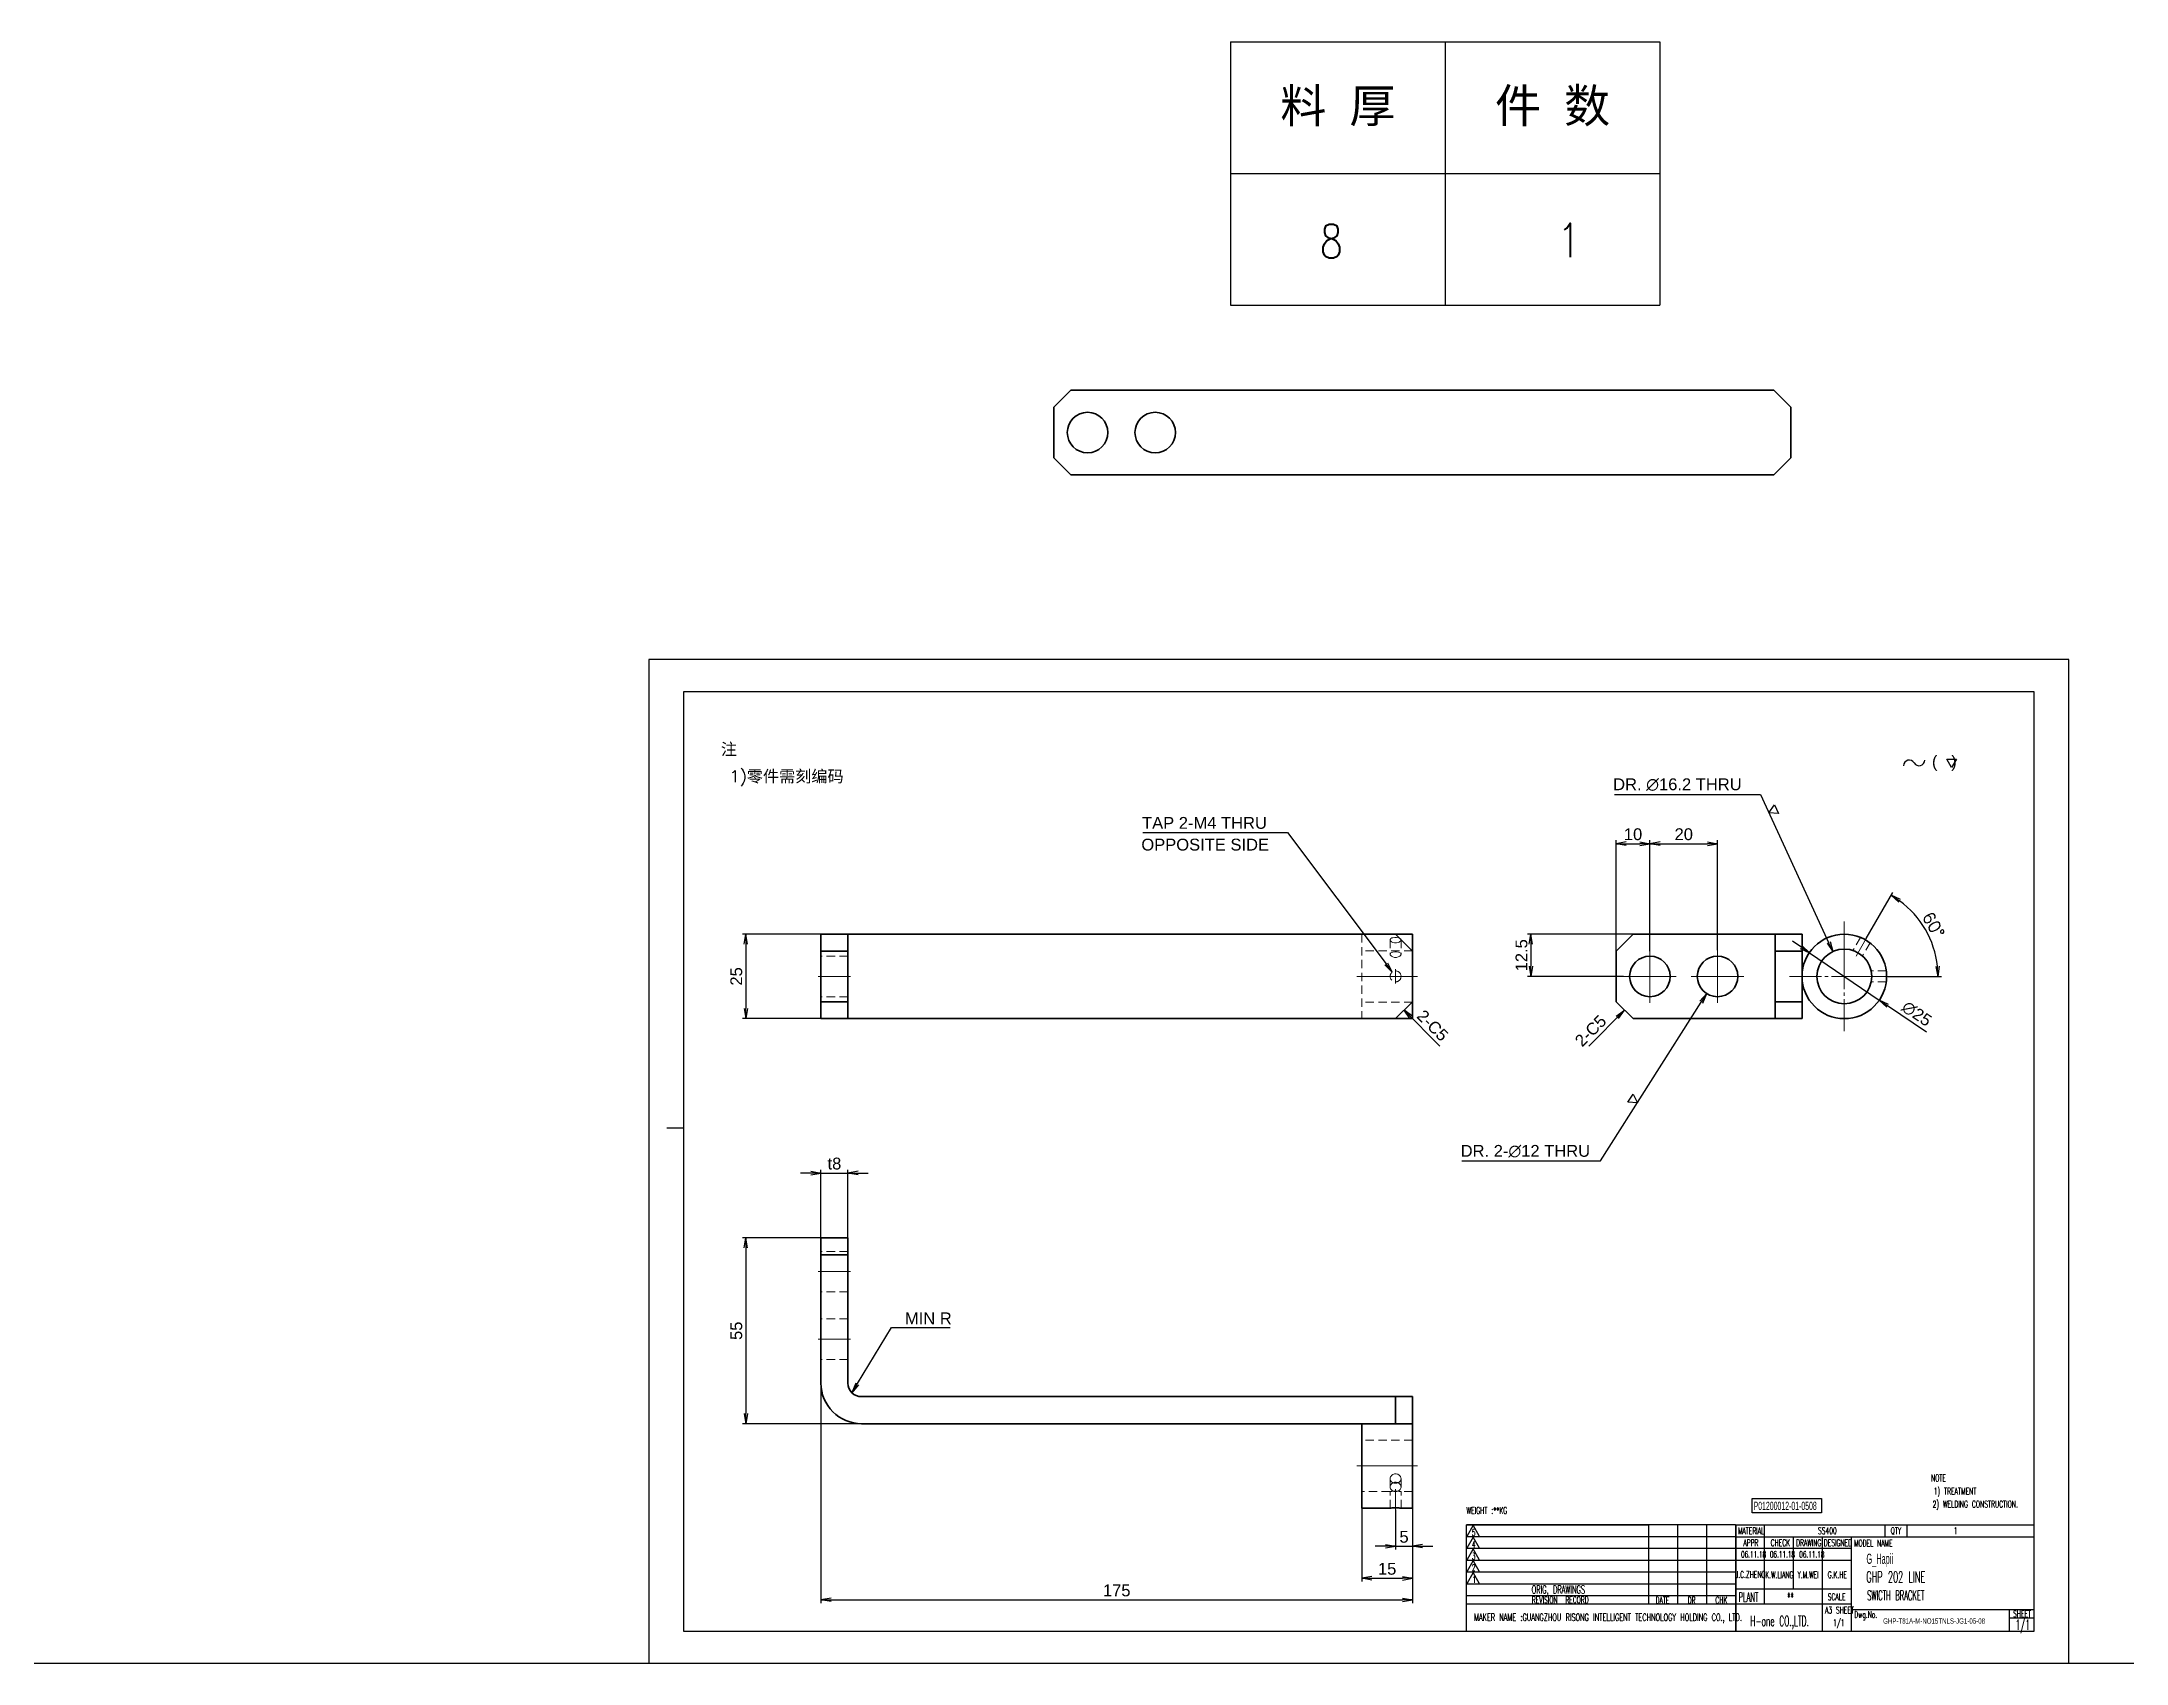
# Model space of a CAD drawing. Header units: millimetres. Extents: x 1842 to 16330, y -758 to 3963.
# Drawn here: x 2610 to 3227, y -758 to -278 of the extents above; entities that cross this region are included whole.
import ezdxf
from ezdxf.enums import TextEntityAlignment as Align

# ---------------------------------------------------------------- set-up
doc = ezdxf.new("R2010")
doc.units = ezdxf.units.MM
doc.linetypes.add('CENTER-HOKUTO', pattern=[23, 20, -1, 1, -1])
doc.linetypes.add('HIDDEN-HOKUTO', pattern=[3.8, 2.5, -1.3])
doc.layers.add('AM_7', color=2, linetype='CENTER-HOKUTO', lineweight=30)
doc.layers.add('AM_HID', color=1, linetype='HIDDEN-HOKUTO', lineweight=25)
doc.layers.add('title_frame', color=7, linetype='Continuous')
doc.layers.add('word_dim', color=253, linetype='Continuous')
doc.styles.add('DIM', font='romans.shx', dxfattribs={"width": 0.8, "bigfont": 'bigfont.shx'})
doc.styles.add('MX_NOTE_STANDARD', font='txt.shx', dxfattribs={"bigfont": 'bigfont.shx'})
doc.styles.get("Standard").update_dxf_attribs({"font": 'arial.ttf'})
doc.dimstyles.new('RS1-1', dxfattribs={"dimtxt": 3.5, "dimasz": 3, "dimexe": 1, "dimexo": 0, "dimgap": 1, "dimtad": 3, "dimdsep": 46, "dimtxsty": 'Standard', "dimblk1": 'OPEN', "dimblk2": 'OPEN', "dimsah": 1, "dimcen": 0, "dimclrd": 256, "dimclre": 256, "dimclrt": 3, "dimazin": 2, "dimtfac": 1, "dimtmove": 0, "dimatfit": 3, "dimldrblk": 'OPEN', "dimfxl": 0, "dimtolj": 1, "dimtzin": 0, "dimarcsym": 0})

# ---------------------------------------------------------------- blocks, each defined once
blk = doc.blocks.new('A$C404331B6')
at = {"layer": 'title_frame'}
for p, q in [((0, -31.5), (0, 0)), ((0, 0), (53.9, 0)), ((79.62, 0), (0, 0)), ((53.9, -23.5), (53.9, 0)), ((62.48, -23.5), (62.48, 0)), ((62.48, -23.5), (62.48, 0)), ((71.05, -23.5), (71.05, 0)), ((71.05, -23.5), (71.05, 0)), ((79.62, 0), (79.62, -31.5)), ((79.62, 0), (167.83, 0)), ((88.2, -23.5), (88.2, 0)), ((123.73, 0), (123.73, -3.5)), ((130.3, 0), (130.3, -3.5)), ((53.9, -3.5), (0, -3.5)), ((79.62, -3.5), (0, -3.5)), ((1.98, -0.12), (0.1, -3.45)), ((0.1, -3.45), (3.86, -3.45)), ((1.98, -3.6), (0.1, -6.92)), ((3.86, -3.45), (1.98, -0.12)), ((3.86, -6.92), (1.98, -3.6)), ((79.62, -3.5), (167.83, -3.5)), ((96.78, -18.9), (96.78, -3.5)), ((105.35, -31.5), (105.35, -3.5)), ((113.92, -31.5), (113.92, -3.5)), ((53.9, -7), (0, -7)), ((79.62, -7), (0, -7)), ((53.9, -10.5), (0, -10.5)), ((79.62, -10.5), (0, -10.5)), ((0.1, -6.92), (3.86, -6.92)), ((1.98, -7.13), (0.1, -10.45)), ((0.1, -10.45), (3.86, -10.45)), ((1.98, -10.54), (0.1, -13.87)), ((3.86, -10.45), (1.98, -7.13)), ((3.86, -13.87), (1.98, -10.54)), ((113.92, -7), (79.62, -7)), ((113.92, -10.5), (79.62, -10.5)), ((53.9, -14), (0, -14)), ((79.62, -14), (0, -14)), ((53.9, -17.5), (0, -17.5)), ((79.62, -17.5), (0, -17.5)), ((0.1, -13.87), (3.86, -13.87)), ((1.98, -14.07), (0.1, -17.4)), ((0.1, -17.4), (3.86, -17.4)), ((3.86, -17.4), (1.98, -14.07)), ((53.9, -21), (0, -21)), ((79.62, -21), (0, -21)), ((79.62, -23.5), (0, -23.5)), ((79.62, -18.9), (113.92, -18.9)), ((113.92, -23.5), (79.62, -23.5)), ((113.92, -25), (167.83, -25)), ((160.48, -25), (160.48, -31.5)), ((160.48, -27.5), (167.83, -27.5)), ((167.83, -31.5), (0, -31.5))]:
    blk.add_line(p, q, dxfattribs=at)
at = {"layer": 'title_frame', "color": 3, "style": 'MX_NOTE_STANDARD', "width": 0.5341}
for s, height, p in [('5', 1.92, (1.59, -3.22)), ('4', 1.92, (1.59, -6.7)), ('MATERIAL', 1.973, (80.3, -2.79)), ('APPR', 1.973, (81.89, -6.26)), ('CHECK', 1.973, (89.99, -6.26)), ('DRAWING', 1.973, (97.51, -6.26)), ('DESIGNED', 1.973, (105.7, -6.26)), ('MODEL NAME', 1.973, (114.63, -6.41)), ('QTY', 1.973, (125.5, -2.7)), ('3', 1.92, (1.59, -10.23)), ('2', 1.92, (1.59, -13.64)), ('1', 1.92, (1.78, -17.17)), ('ORIG, DRAWINGS', 2.4112, (19.27, -20.34)), ('REVISION  RECORD', 1.9728, (19.32, -23.18)), ('DATE', 1.973, (55.94, -23.26)), ('DR', 1.973, (65.43, -23.27)), ('CHK', 1.973, (73.61, -23.23)), ('PLANT', 2.74, (80.46, -22.73)), ('SCALE', 1.973, (106.88, -22.28)), ('MAKER NAME :GUANGZHOU RISONG INTELLIGENT TECHNOLOGY HOLDING CO., LTD.', 2.16, (2.22, -28.43)), ('Dwg.No.', 1.973, (114.71, -27.52)), ('SHEET', 1.973, (161.71, -27.29))]:
    blk.add_text(s, height=height, dxfattribs=at).set_placement(p)
blk = doc.blocks.new('shiage0')
at = {"layer": 'word_dim', "color": 3, "linetype": 'Continuous'}
for centre, start, end in [((1.69, 0), 30, 180), ((4.61, 1.69), 210, 0)]:
    blk.add_arc(centre, 1.69, start, end, dxfattribs=at)
blk = doc.blocks.new('12')
at = {"layer": 'title_frame', "color": 3, "linetype": 'Continuous'}
blk.add_lwpolyline([(20.46, 3.03), (19.01, 5.53), (21.9, 5.53)], close=True, dxfattribs=at)
blk.add_blockref('shiage0', (6.23, 3.56), dxfattribs=at)
blk.add_text('(   )', height=3.5, dxfattribs=at).set_placement((14.64, 3.08))
blk = doc.blocks.new('_Open')
at = {"color": 0, "lineweight": -2}
for p, q in [((-1, 0.17), (0, 0)), ((-1, -0.17), (0, 0)), ((0, 0), (-1, 0))]:
    blk.add_line(p, q, dxfattribs=at)
blk = doc.blocks.new('*D949')
at = {"layer": 'DEFPOINTS', "color": 0, "linetype": 'Continuous', "ltscale": 2, "transparency": 16777216}
for p in [(2844.61, -632.35), (2818.37, -687.35), (2859.77, -687.35)]:
    blk.add_point(p, dxfattribs=at)
at = {"layer": 'word_dim', "linetype": 'Continuous', "lineweight": -2, "ltscale": 2, "transparency": 16777216}
for p, q in [((2844.61, -632.35), (2817.37, -632.35)), ((2818.37, -635.35), (2818.37, -684.35)), ((2859.77, -687.35), (2817.37, -687.35))]:
    blk.add_line(p, q, dxfattribs=at)
at = {"layer": 'word_dim', "linetype": 'Continuous', "lineweight": -2, "ltscale": 2, "transparency": 16777216, "xscale": 3, "yscale": 3, "zscale": 3}
for p, rotation in [((2818.37, -632.35), 90), ((2818.37, -687.35), 270)]:
    blk.add_blockref('_Open', p, dxfattribs=dict(at, rotation=rotation))
at = {"layer": 'word_dim', "color": 3, "linetype": 'Continuous', "ltscale": 2, "transparency": 16777216, "insert": (2815.59, -659.85), "char_height": 3.5, "attachment_point": 5, "rotation": 90}
blk.add_mtext('\\A1;55', dxfattribs=at)
blk = doc.blocks.new('*D950')
at = {"layer": 'DEFPOINTS', "color": 0, "linetype": 'Continuous', "ltscale": 2, "transparency": 16777216}
for p in [(2848.61, -613.18), (2840.61, -634.85), (2848.61, -634.85)]:
    blk.add_point(p, dxfattribs=at)
at = {"layer": 'word_dim', "linetype": 'Continuous', "lineweight": -2, "ltscale": 2, "transparency": 16777216}
for p, q in [((2837.61, -613.18), (2834.61, -613.18)), ((2840.61, -634.85), (2840.61, -612.18)), ((2840.61, -613.18), (2848.61, -613.18)), ((2848.61, -634.85), (2848.61, -612.18)), ((2851.61, -613.18), (2854.61, -613.18))]:
    blk.add_line(p, q, dxfattribs=at)
at = {"layer": 'word_dim', "linetype": 'Continuous', "lineweight": -2, "ltscale": 2, "transparency": 16777216, "xscale": 3, "yscale": 3, "zscale": 3}
blk.add_blockref('_Open', (2840.61, -613.18), dxfattribs=at)
at = {"layer": 'word_dim', "linetype": 'Continuous', "lineweight": -2, "ltscale": 2, "transparency": 16777216, "xscale": 3, "yscale": 3, "zscale": 3, "rotation": 180}
blk.add_blockref('_Open', (2848.61, -613.18), dxfattribs=at)
at = {"layer": 'word_dim', "color": 3, "linetype": 'Continuous', "ltscale": 2, "transparency": 16777216, "insert": (2844.61, -610.39), "char_height": 3.5, "attachment_point": 5}
blk.add_mtext('\\A1;t8', dxfattribs=at)
blk = doc.blocks.new('*D951')
at = {"layer": 'DEFPOINTS', "color": 0, "linetype": 'Continuous', "ltscale": 2, "transparency": 16777216}
for p in [(2840.61, -672.02), (3015.61, -712.35), (3015.61, -739.49)]:
    blk.add_point(p, dxfattribs=at)
at = {"layer": 'word_dim', "linetype": 'Continuous', "lineweight": -2, "ltscale": 2, "transparency": 16777216}
for p, q in [((2840.61, -672.02), (2840.61, -740.49)), ((3015.61, -712.35), (3015.61, -740.49)), ((2843.61, -739.49), (3012.61, -739.49))]:
    blk.add_line(p, q, dxfattribs=at)
at = {"layer": 'word_dim', "linetype": 'Continuous', "lineweight": -2, "ltscale": 2, "transparency": 16777216, "xscale": 3, "yscale": 3, "zscale": 3, "rotation": 180}
blk.add_blockref('_Open', (2840.61, -739.49), dxfattribs=at)
at = {"layer": 'word_dim', "linetype": 'Continuous', "lineweight": -2, "ltscale": 2, "transparency": 16777216, "xscale": 3, "yscale": 3, "zscale": 3}
blk.add_blockref('_Open', (3015.61, -739.49), dxfattribs=at)
at = {"layer": 'word_dim', "color": 3, "linetype": 'Continuous', "ltscale": 2, "transparency": 16777216, "insert": (2928.11, -736.7), "char_height": 3.5, "attachment_point": 5}
blk.add_mtext('\\A1;175', dxfattribs=at)
blk = doc.blocks.new('*D952')
at = {"layer": 'DEFPOINTS', "color": 0, "linetype": 'Continuous', "ltscale": 2, "transparency": 16777216}
for p in [(3000.61, -712.35), (3015.61, -712.35), (3015.61, -733.09)]:
    blk.add_point(p, dxfattribs=at)
at = {"layer": 'word_dim', "linetype": 'Continuous', "lineweight": -2, "ltscale": 2, "transparency": 16777216}
for p, q in [((3000.61, -712.35), (3000.61, -734.09)), ((3015.61, -712.35), (3015.61, -734.09)), ((3003.61, -733.09), (3012.61, -733.09))]:
    blk.add_line(p, q, dxfattribs=at)
at = {"layer": 'word_dim', "linetype": 'Continuous', "lineweight": -2, "ltscale": 2, "transparency": 16777216, "xscale": 3, "yscale": 3, "zscale": 3, "rotation": 180}
blk.add_blockref('_Open', (3000.61, -733.09), dxfattribs=at)
at = {"layer": 'word_dim', "linetype": 'Continuous', "lineweight": -2, "ltscale": 2, "transparency": 16777216, "xscale": 3, "yscale": 3, "zscale": 3}
blk.add_blockref('_Open', (3015.61, -733.09), dxfattribs=at)
at = {"layer": 'word_dim', "color": 3, "linetype": 'Continuous', "ltscale": 2, "transparency": 16777216, "insert": (3008.11, -730.3), "char_height": 3.5, "attachment_point": 5}
blk.add_mtext('\\A1;15', dxfattribs=at)
blk = doc.blocks.new('*D953')
at = {"layer": 'DEFPOINTS', "color": 0, "linetype": 'Continuous', "ltscale": 2, "transparency": 16777216}
for p in [(3010.61, -712.85), (3015.61, -712.85), (3015.61, -723.61)]:
    blk.add_point(p, dxfattribs=at)
at = {"layer": 'word_dim', "linetype": 'Continuous', "lineweight": -2, "ltscale": 2, "transparency": 16777216}
for p, q in [((3010.61, -712.85), (3010.61, -724.61)), ((3015.61, -712.85), (3015.61, -724.61)), ((3007.61, -723.61), (3004.61, -723.61)), ((3010.61, -723.61), (3015.61, -723.61)), ((3018.61, -723.61), (3021.61, -723.61))]:
    blk.add_line(p, q, dxfattribs=at)
at = {"layer": 'word_dim', "linetype": 'Continuous', "lineweight": -2, "ltscale": 2, "transparency": 16777216, "xscale": 3, "yscale": 3, "zscale": 3}
blk.add_blockref('_Open', (3010.61, -723.61), dxfattribs=at)
at = {"layer": 'word_dim', "linetype": 'Continuous', "lineweight": -2, "ltscale": 2, "transparency": 16777216, "xscale": 3, "yscale": 3, "zscale": 3, "rotation": 180}
blk.add_blockref('_Open', (3015.61, -723.61), dxfattribs=at)
at = {"layer": 'word_dim', "color": 3, "linetype": 'Continuous', "ltscale": 2, "transparency": 16777216, "insert": (3013.11, -720.83), "char_height": 3.5, "attachment_point": 5}
blk.add_mtext('\\A1;5', dxfattribs=at)
blk = doc.blocks.new('*D954')
at = {"layer": 'DEFPOINTS', "color": 0, "linetype": 'Continuous', "ltscale": 2, "transparency": 16777216}
for p in [(3133.01, -547.97), (3153.69, -562.02)]:
    blk.add_point(p, dxfattribs=at)
at = {"layer": 'word_dim', "linetype": 'Continuous', "lineweight": -2, "ltscale": 2, "transparency": 16777216}
for p, q in [((3130.53, -546.28), (3128.04, -544.6)), ((3133.01, -547.97), (3153.69, -562.02)), ((3167.62, -571.49), (3156.17, -563.71))]:
    blk.add_line(p, q, dxfattribs=at)
at = {"layer": 'word_dim', "linetype": 'Continuous', "lineweight": -2, "ltscale": 2, "transparency": 16777216, "xscale": 3, "yscale": 3, "zscale": 3}
for p, rotation in [((3133.01, -547.97), 325.8030478182024), ((3153.69, -562.02), 145.8030478182024)]:
    blk.add_blockref('_Open', p, dxfattribs=dict(at, rotation=rotation))
at = {"layer": 'word_dim', "color": 3, "linetype": 'Continuous', "ltscale": 2, "transparency": 16777216, "insert": (3164.76, -566.05), "char_height": 3.5, "attachment_point": 5, "rotation": 325.80305}
blk.add_mtext('\\A1;∅25', dxfattribs=at)
blk = doc.blocks.new('*D955')
at = {"layer": 'DEFPOINTS', "color": 0, "linetype": 'Continuous', "ltscale": 2, "transparency": 16777216}
for p in [(3149.81, -543.81), (3169.38, -545.52), (3146.81, -549), (3150.27, -554.99), (3156.26, -554.99)]:
    blk.add_point(p, dxfattribs=at)
at = {"layer": 'word_dim', "linetype": 'Continuous', "lineweight": -2, "ltscale": 2, "transparency": 16777216}
for p, q in [((3149.81, -543.81), (3157.7, -530.13)), ((3156.26, -554.99), (3172.05, -554.99))]:
    blk.add_line(p, q, dxfattribs=at)
blk.add_arc((3143.35, -554.99), 27.71, 6.20693, 53.79341, dxfattribs=at)
at = {"layer": 'word_dim', "linetype": 'Continuous', "lineweight": -2, "ltscale": 2, "transparency": 16777216, "xscale": 3, "yscale": 3, "zscale": 3}
for p, rotation in [((3157.2, -531), 146.896875434175), ((3171.05, -554.99), 273.1034635363559)]:
    blk.add_blockref('_Open', p, dxfattribs=dict(at, rotation=rotation))
at = {"layer": 'word_dim', "color": 3, "linetype": 'Continuous', "ltscale": 2, "transparency": 16777216, "insert": (3169.72, -539.77), "char_height": 3.5, "attachment_point": 5, "rotation": 300.00017}
blk.add_mtext('\\A1;{\\Fsimplex|c0;60°}', dxfattribs=at)
blk = doc.blocks.new('*D956')
at = {"layer": 'DEFPOINTS', "color": 0, "linetype": 'Continuous', "ltscale": 2, "transparency": 16777216}
for p in [(2844.61, -542.49), (2818.37, -567.49), (2844.61, -567.49)]:
    blk.add_point(p, dxfattribs=at)
at = {"layer": 'word_dim', "linetype": 'Continuous', "lineweight": -2, "ltscale": 2, "transparency": 16777216}
for p, q in [((2844.61, -542.49), (2817.37, -542.49)), ((2818.37, -545.49), (2818.37, -564.49)), ((2844.61, -567.49), (2817.37, -567.49))]:
    blk.add_line(p, q, dxfattribs=at)
at = {"layer": 'word_dim', "linetype": 'Continuous', "lineweight": -2, "ltscale": 2, "transparency": 16777216, "xscale": 3, "yscale": 3, "zscale": 3}
for p, rotation in [((2818.37, -542.49), 90), ((2818.37, -567.49), 270)]:
    blk.add_blockref('_Open', p, dxfattribs=dict(at, rotation=rotation))
at = {"layer": 'word_dim', "color": 3, "linetype": 'Continuous', "ltscale": 2, "transparency": 16777216, "insert": (2815.59, -554.99), "char_height": 3.5, "attachment_point": 5, "rotation": 90}
blk.add_mtext('\\A1;25', dxfattribs=at)
blk = doc.blocks.new('*D957')
at = {"layer": 'DEFPOINTS', "color": 0, "linetype": 'Continuous', "ltscale": 2, "transparency": 16777216}
for p in [(3085.85, -515.72), (3075.85, -547.49), (3085.85, -547.49)]:
    blk.add_point(p, dxfattribs=at)
at = {"layer": 'word_dim', "linetype": 'Continuous', "lineweight": -2, "ltscale": 2, "transparency": 16777216}
for p, q in [((3075.85, -547.49), (3075.85, -514.72)), ((3078.85, -515.72), (3082.85, -515.72)), ((3085.85, -547.49), (3085.85, -514.72))]:
    blk.add_line(p, q, dxfattribs=at)
at = {"layer": 'word_dim', "linetype": 'Continuous', "lineweight": -2, "ltscale": 2, "transparency": 16777216, "xscale": 3, "yscale": 3, "zscale": 3, "rotation": 180}
blk.add_blockref('_Open', (3075.85, -515.72), dxfattribs=at)
at = {"layer": 'word_dim', "linetype": 'Continuous', "lineweight": -2, "ltscale": 2, "transparency": 16777216, "xscale": 3, "yscale": 3, "zscale": 3}
blk.add_blockref('_Open', (3085.85, -515.72), dxfattribs=at)
at = {"layer": 'word_dim', "color": 3, "linetype": 'Continuous', "ltscale": 2, "transparency": 16777216, "insert": (3080.85, -512.94), "char_height": 3.5, "attachment_point": 5}
blk.add_mtext('\\A1;10', dxfattribs=at)
blk = doc.blocks.new('*D958')
at = {"layer": 'DEFPOINTS', "color": 0, "linetype": 'Continuous', "ltscale": 2, "transparency": 16777216}
for p in [(3105.85, -515.72), (3085.85, -547.19), (3105.85, -547.19)]:
    blk.add_point(p, dxfattribs=at)
at = {"layer": 'word_dim', "linetype": 'Continuous', "lineweight": -2, "ltscale": 2, "transparency": 16777216}
for p, q in [((3085.85, -547.19), (3085.85, -514.72)), ((3088.85, -515.72), (3102.85, -515.72)), ((3105.85, -547.19), (3105.85, -514.72))]:
    blk.add_line(p, q, dxfattribs=at)
at = {"layer": 'word_dim', "linetype": 'Continuous', "lineweight": -2, "ltscale": 2, "transparency": 16777216, "xscale": 3, "yscale": 3, "zscale": 3, "rotation": 180}
blk.add_blockref('_Open', (3085.85, -515.72), dxfattribs=at)
at = {"layer": 'word_dim', "linetype": 'Continuous', "lineweight": -2, "ltscale": 2, "transparency": 16777216, "xscale": 3, "yscale": 3, "zscale": 3}
blk.add_blockref('_Open', (3105.85, -515.72), dxfattribs=at)
at = {"layer": 'word_dim', "color": 3, "linetype": 'Continuous', "ltscale": 2, "transparency": 16777216, "insert": (3095.85, -512.94), "char_height": 3.5, "attachment_point": 5}
blk.add_mtext('\\A1;20', dxfattribs=at)
blk = doc.blocks.new('*D959')
at = {"layer": 'DEFPOINTS', "color": 0, "linetype": 'Continuous', "ltscale": 2, "transparency": 16777216}
for p in [(3080.85, -542.49), (3050.64, -554.99), (3078.05, -554.99)]:
    blk.add_point(p, dxfattribs=at)
at = {"layer": 'word_dim', "linetype": 'Continuous', "lineweight": -2, "ltscale": 2, "transparency": 16777216}
for p, q in [((3080.85, -542.49), (3049.64, -542.49)), ((3050.64, -545.49), (3050.64, -551.99)), ((3078.05, -554.99), (3049.64, -554.99))]:
    blk.add_line(p, q, dxfattribs=at)
at = {"layer": 'word_dim', "linetype": 'Continuous', "lineweight": -2, "ltscale": 2, "transparency": 16777216, "xscale": 3, "yscale": 3, "zscale": 3}
for p, rotation in [((3050.64, -542.49), 90), ((3050.64, -554.99), 270)]:
    blk.add_blockref('_Open', p, dxfattribs=dict(at, rotation=rotation))
at = {"layer": 'word_dim', "color": 3, "linetype": 'Continuous', "ltscale": 2, "transparency": 16777216, "insert": (3047.86, -548.74), "char_height": 3.5, "attachment_point": 5, "rotation": 90}
blk.add_mtext('\\A1;12.5', dxfattribs=at)
blk = doc.blocks.new('*D960')
at = {"layer": 'DEFPOINTS', "color": 0, "linetype": 'Continuous', "ltscale": 2, "transparency": 16777216}
for p in [(3109.06, -549.92), (3102.64, -560.06)]:
    blk.add_point(p, dxfattribs=at)
at = {"layer": 'word_dim', "linetype": 'Continuous', "lineweight": -2, "ltscale": 2, "transparency": 16777216}
for p, q in [((3071.27, -609.61), (3101.03, -562.6)), ((3030.23, -609.61), (3071.27, -609.61))]:
    blk.add_line(p, q, dxfattribs=at)
at = {"layer": 'word_dim', "linetype": 'Continuous', "lineweight": -2, "ltscale": 2, "transparency": 16777216, "xscale": 3, "yscale": 3, "zscale": 3, "rotation": 57.6624722823584}
blk.add_blockref('_Open', (3102.64, -560.06), dxfattribs=at)
at = {"layer": 'word_dim', "color": 3, "linetype": 'Continuous', "ltscale": 2, "transparency": 16777216, "insert": (3049, -606.73), "char_height": 3.5, "attachment_point": 5}
blk.add_mtext('\\A1;DR. 2-∅12 THRU', dxfattribs=at)
blk = doc.blocks.new('shiage1')
at = {"layer": 'word_dim', "color": 3, "linetype": 'Continuous'}
for p, q in [((0, 0), (-1.44, 2.5)), ((-1.44, 2.5), (1.44, 2.5)), ((1.44, 2.5), (0, 0))]:
    blk.add_line(p, q, dxfattribs=at)
blk = doc.blocks.new('*D1036')
at = {"layer": 'DEFPOINTS', "color": 0, "linetype": 'Continuous', "ltscale": 2, "transparency": 16777216}
for p in [(3009.63, -553.7), (3011.58, -556.29)]:
    blk.add_point(p, dxfattribs=at)
at = {"layer": 'word_dim', "linetype": 'Continuous', "lineweight": -2, "ltscale": 2, "transparency": 16777216}
for p, q in [((2935.86, -512.38), (2978.68, -512.38)), ((2978.68, -512.38), (3007.84, -551.3))]:
    blk.add_line(p, q, dxfattribs=at)
at = {"layer": 'word_dim', "linetype": 'Continuous', "lineweight": -2, "ltscale": 2, "transparency": 16777216, "xscale": 3, "yscale": 3, "zscale": 3, "rotation": 306.840889548671}
blk.add_blockref('_Open', (3009.63, -553.7), dxfattribs=at)
at = {"layer": 'word_dim', "color": 3, "linetype": 'Continuous', "ltscale": 2, "transparency": 16777216, "insert": (2954.08, -509.59), "char_height": 3.5, "attachment_point": 5}
blk.add_mtext('\\A1;TAP 2-M4 THRU', dxfattribs=at)
blk = doc.blocks.new('*D1037')
at = {"layer": 'DEFPOINTS', "color": 0, "linetype": 'Continuous', "ltscale": 2, "transparency": 16777216}
for p in [(3139.96, -547.64), (3146.73, -562.35)]:
    blk.add_point(p, dxfattribs=at)
at = {"layer": 'word_dim', "linetype": 'Continuous', "lineweight": -2, "ltscale": 2, "transparency": 16777216}
for p, q in [((3075.34, -501.14), (3118.57, -501.14)), ((3118.57, -501.14), (3138.71, -544.91))]:
    blk.add_line(p, q, dxfattribs=at)
at = {"layer": 'word_dim', "linetype": 'Continuous', "lineweight": -2, "ltscale": 2, "transparency": 16777216, "xscale": 3, "yscale": 3, "zscale": 3, "rotation": 294.7088178950257}
blk.add_blockref('_Open', (3139.96, -547.64), dxfattribs=at)
at = {"layer": 'word_dim', "color": 3, "linetype": 'Continuous', "ltscale": 2, "transparency": 16777216, "insert": (3093.97, -498.26), "char_height": 3.5, "attachment_point": 5}
blk.add_mtext('\\A1;DR. ∅16.2 THRU', dxfattribs=at)
blk = doc.blocks.new('*T257')
at = {"color": 0, "linetype": 'ByBlock', "lineweight": -2, "transparency": 16777216}
for p, q in [((0, 0), (127, 0)), ((0, 0), (0, -78)), ((63.5, 0), (63.5, -78)), ((127, 0), (127, -78)), ((0, -39), (127, -39)), ((0, -78), (127, -78))]:
    blk.add_line(p, q, dxfattribs=at)
at = {"color": 0, "transparency": 16777216, "char_height": 10, "width": 60.5, "attachment_point": 5}
for s, insert in [('{\\fSimSun|b0|i0|c134|p2;料 厚}', (31.75, -19.5)), ('{\\fSimSun|b0|i0|c134|p2;件 数}', (95.25, -19.5))]:
    blk.add_mtext(s, dxfattribs=dict(at, insert=insert))
blk = doc.blocks.new('拆图参数')
blk.add_blockref('*T257', (-63.5, 78))
at = {"style": 'DIM', "width": 0.8}
blk.add_attdef('6', text='', height=10, dxfattribs=at).set_placement((-37.13, 18.91), align=Align.MIDDLE_LEFT)
blk.add_attdef('1', text='', height=10, dxfattribs=at).set_placement((36.65, 19.27), align=Align.MIDDLE_CENTER)

msp = doc.modelspace()

# ---------------------------------------------------------------- linework, layer by layer
at = {"color": 7, "lineweight": 35, "ltscale": 0.176777}
for p, q in [((2909.504, -386.566), (2914.504, -381.566)), ((2914.504, -406.566), (2909.504, -401.566)), ((3010.606, -542.494), (3015.606, -547.494)), ((3075.846, -547.494), (3080.846, -542.494)), ((3010.606, -567.494), (3015.606, -562.494)), ((3080.846, -567.494), (3075.846, -562.494))]:
    msp.add_line(p, q, dxfattribs=at)
at = {"color": 7, "lineweight": 35}
for p, q in [((3122.504, -381.566), (2914.504, -381.566)), ((3122.504, -406.566), (2914.504, -406.566)), ((2852.606, -542.494), (3010.606, -542.494)), ((3118.846, -542.494), (3080.846, -542.494)), ((2852.606, -567.494), (3010.606, -567.494)), ((3118.846, -567.494), (3080.846, -567.494)), ((2840.606, -637.346), (2840.606, -675.346)), ((2848.606, -675.346), (2848.606, -637.346)), ((2852.606, -679.346), (3010.606, -679.346)), ((2852.606, -687.346), (3010.606, -687.346))]:
    msp.add_line(p, q, dxfattribs=at)
at = {"color": 7, "lineweight": 35, "ltscale": 0.375}
for p, q in [((3122.504, -381.566), (3127.504, -386.566)), ((2909.504, -401.566), (2909.504, -386.566)), ((3127.504, -401.566), (3127.504, -386.566)), ((3122.504, -406.566), (3127.504, -401.566)), ((3015.606, -542.494), (3000.606, -542.494)), ((2840.606, -562.494), (2840.606, -547.494)), ((2848.606, -562.494), (2848.606, -547.494)), ((3015.606, -562.494), (3015.606, -547.494)), ((3075.846, -562.494), (3075.846, -547.494)), ((3122.846, -562.494), (3122.846, -547.494)), ((3130.846, -562.494), (3130.846, -547.494))]:
    msp.add_line(p, q, dxfattribs=at)
at = {"color": 7, "lineweight": 35, "ltscale": 0.2}
for p, q in [((2848.606, -542.494), (2840.606, -542.494)), ((3130.846, -542.494), (3122.846, -542.494)), ((2840.606, -547.494), (2848.606, -547.494)), ((3122.846, -547.494), (3130.846, -547.494)), ((2848.606, -562.494), (2840.606, -562.494)), ((3130.846, -562.494), (3122.846, -562.494)), ((2848.606, -567.494), (2840.606, -567.494)), ((3122.846, -567.494), (3130.846, -567.494)), ((2848.606, -632.346), (2840.606, -632.346)), ((2848.606, -637.346), (2840.606, -637.346)), ((3010.606, -679.346), (3010.606, -687.346)), ((3015.606, -687.346), (3015.606, -679.346))]:
    msp.add_line(p, q, dxfattribs=at)
at = {"color": 7, "lineweight": 35, "ltscale": 0.125}
for p, q in [((2840.606, -542.494), (2840.606, -547.494)), ((2848.606, -547.494), (2848.606, -542.494)), ((3015.606, -542.494), (3015.606, -547.494)), ((3122.846, -542.494), (3122.846, -547.494)), ((3130.846, -542.494), (3130.846, -547.494)), ((2840.606, -567.494), (2840.606, -562.494)), ((2848.606, -567.494), (2848.606, -562.494)), ((3122.846, -567.494), (3122.846, -562.494)), ((3130.846, -567.494), (3130.846, -562.494)), ((3015.606, -567.494), (3010.606, -567.494)), ((2840.606, -637.346), (2840.606, -632.346)), ((2848.606, -637.346), (2848.606, -632.346)), ((3010.606, -679.346), (3015.606, -679.346)), ((3010.606, -687.346), (3015.606, -687.346))]:
    msp.add_line(p, q, dxfattribs=at)
at = {"color": 7, "lineweight": 35, "ltscale": 0.1}
for p, q in [((2852.606, -542.494), (2848.606, -542.494)), ((3122.846, -542.494), (3118.846, -542.494)), ((2852.606, -567.494), (2848.606, -567.494)), ((3122.846, -567.494), (3118.846, -567.494))]:
    msp.add_line(p, q, dxfattribs=at)
at = {"color": 7, "lineweight": 35, "ltscale": 0.132417}
msp.add_line((3015.606, -560.523), (3015.606, -565.819), dxfattribs=at)
at = {"color": 7, "lineweight": 35, "ltscale": 0.041867}
msp.add_line((3015.606, -565.819), (3015.606, -567.494), dxfattribs=at)
at = {"color": 7, "lineweight": 35, "ltscale": 0.15625}
for p, q in [((3000.606, -687.346), (3000.606, -693.596)), ((3015.606, -687.346), (3015.606, -693.596))]:
    msp.add_line(p, q, dxfattribs=at)
at = {"color": 7, "lineweight": 35, "ltscale": 0.46875}
for p, q in [((3000.606, -693.596), (3000.606, -712.346)), ((3015.606, -693.596), (3015.606, -712.346))]:
    msp.add_line(p, q, dxfattribs=at)
at = {"color": 7, "lineweight": 35, "ltscale": 0.209473}
msp.add_line((3008.985, -712.346), (3000.606, -712.346), dxfattribs=at)
at = {"color": 7, "lineweight": 35, "ltscale": 0.084479}
msp.add_line((3015.606, -712.346), (3012.227, -712.346), dxfattribs=at)
msp.add_line((1841.956, -758.252), (16329.761, -758.252))
at = {"color": 7, "lineweight": 35}
for centre, radius in [((2919.504, -394.066), 6), ((2939.504, -394.066), 6), ((3143.346, -554.994), 12.5), ((3143.346, -554.994), 8.1), ((3085.846, -554.994), 6), ((3105.846, -554.994), 6)]:
    msp.add_circle(centre, radius, dxfattribs=at)
for centre, radius, start, end in [((2852.606, -675.346), 12, 179.999995, 269.999997), ((2852.606, -675.346), 4, 179.999995, 269.999997), ((3010.607, -724.754), 12.513, 86.442806, 97.446541), ((3010.641, -725.108), 12.869, 95.13108, 97.393751), ((3010.602, -724.755), 12.514, 84.953838, 89.870803), ((3010.582, -725.004), 12.765, 82.597792, 86.403662)]:
    msp.add_arc(centre, radius, start, end, dxfattribs=at)
at = {"layer": 'AM_7', "color": 2, "lineweight": 13}
for p, q in [((3143.346, -538.744), (3143.346, -571.244)), ((3085.846, -547.194), (3085.846, -562.794)), ((3105.846, -547.194), (3105.846, -562.794)), ((3149.805, -543.807), (3146.809, -548.996)), ((3010.606, -552.887), (3010.606, -557.101)), ((2849.406, -554.994), (2839.806, -554.994)), ((3017.106, -554.994), (2999.106, -554.994)), ((3012.713, -554.994), (3008.499, -554.994)), ((3093.646, -554.994), (3078.046, -554.994)), ((3113.646, -554.994), (3098.046, -554.994)), ((3159.596, -554.994), (3127.096, -554.994)), ((3156.264, -554.994), (3150.272, -554.994)), ((2849.406, -642.346), (2839.806, -642.346)), ((2849.406, -662.346), (2839.806, -662.346)), ((3017.106, -699.846), (2999.106, -699.846)), ((3010.606, -712.853), (3010.606, -706.764))]:
    msp.add_line(p, q, dxfattribs=at)
at = {"layer": 'AM_HID', "color": 1, "lineweight": 13}
for p, q in [((3000.606, -542.494), (3000.606, -565.819)), ((3015.606, -547.394), (3000.606, -547.394)), ((3008.985, -544.169), (3008.985, -548.412)), ((3012.227, -544.169), (3012.227, -548.412)), ((3148.14, -543.45), (3145.91, -547.311)), ((3150.947, -545.071), (3148.718, -548.932)), ((2848.606, -548.994), (2840.606, -548.994)), ((2848.606, -548.994), (2840.606, -548.994)), ((3155.74, -553.373), (3151.282, -553.373)), ((2848.606, -560.994), (2840.606, -560.994)), ((2848.606, -560.994), (2840.606, -560.994)), ((3155.74, -556.615), (3151.282, -556.615)), ((3015.606, -562.594), (3000.606, -562.594)), ((3000.606, -565.819), (3000.606, -567.494)), ((3010.606, -567.494), (3000.606, -567.494)), ((2848.606, -636.346), (2840.606, -636.346)), ((2848.606, -637.346), (2840.606, -637.346)), ((2848.606, -648.346), (2840.606, -648.346)), ((2848.606, -656.346), (2840.606, -656.346)), ((2848.606, -668.346), (2840.606, -668.346)), ((3010.606, -687.346), (3010.606, -679.346)), ((3015.606, -687.346), (3000.606, -687.346)), ((3015.606, -692.246), (3000.606, -692.246)), ((3008.985, -707.446), (3000.606, -707.446)), ((3008.985, -706.096), (3008.985, -703.646)), ((3008.985, -712.346), (3008.985, -707.446)), ((3012.227, -706.096), (3012.227, -703.646)), ((3015.606, -707.446), (3012.227, -707.446)), ((3012.227, -712.346), (3012.227, -707.446))]:
    msp.add_line(p, q, dxfattribs=at)
for points in [[(3009.829, -543.528), (3009.509, -543.621), (3009.247, -543.754), (3009.065, -543.926), (3009.005, -544.043), (3008.985, -544.169)], [(3011.383, -544.95), (3010.854, -545.059), (3010.3, -545.053), (3009.777, -544.932), (3009.435, -544.772), (3009.17, -544.564), (3009.015, -544.327), (3008.985, -544.169)], [(3009.829, -547.817), (3009.51, -547.897), (3009.247, -548.015), (3009.065, -548.175), (3009.005, -548.288), (3008.985, -548.412)], [(3011.383, -549.24), (3010.854, -549.361), (3010.299, -549.354), (3009.777, -549.22), (3009.392, -549.015), (3009.115, -548.754), (3009.019, -548.582), (3008.985, -548.412)], [(3009.829, -543.528), (3010.358, -543.457), (3010.91, -543.461), (3011.433, -543.539), (3011.728, -543.631), (3011.971, -543.758), (3012.11, -543.879), (3012.197, -544.017), (3012.227, -544.169)], [(3009.829, -547.817), (3010.358, -547.759), (3010.909, -547.762), (3011.433, -547.827), (3011.742, -547.911), (3011.993, -548.033), (3012.117, -548.139), (3012.197, -548.262), (3012.227, -548.412)], [(3011.383, -544.95), (3011.65, -544.842), (3011.881, -544.704), (3012.034, -544.572), (3012.147, -544.429), (3012.207, -544.299), (3012.227, -544.169)], [(3011.383, -549.24), (3011.641, -549.125), (3011.864, -548.983), (3012.027, -548.837), (3012.146, -548.679), (3012.206, -548.545), (3012.227, -548.412)], [(3009.829, -702.347), (3009.421, -702.648), (3009.259, -702.838), (3009.131, -703.049), (3009.022, -703.342), (3008.985, -703.646)], [(3009.829, -702.347), (3010.303, -702.182), (3010.806, -702.167), (3011.29, -702.301), (3011.708, -702.57), (3012.019, -702.938), (3012.196, -703.369), (3012.227, -703.646)], [(3011.383, -704.811), (3010.963, -704.932), (3010.519, -704.96), (3010.081, -704.896), (3009.686, -704.742), (3009.354, -704.503), (3009.117, -704.187), (3009.018, -703.925), (3008.985, -703.646)], [(3009.829, -704.823), (3009.421, -705.114), (3009.258, -705.3), (3009.13, -705.506), (3009.022, -705.795), (3008.985, -706.096)], [(3011.383, -707.287), (3010.964, -707.415), (3010.519, -707.445), (3010.081, -707.377), (3009.685, -707.215), (3009.353, -706.965), (3009.116, -706.641), (3009.018, -706.376), (3008.985, -706.096)], [(3009.829, -704.823), (3010.303, -704.666), (3010.805, -704.651), (3011.288, -704.779), (3011.708, -705.038), (3012.02, -705.396), (3012.127, -705.603), (3012.196, -705.821), (3012.227, -706.096)], [(3011.383, -704.811), (3011.791, -704.564), (3011.953, -704.4), (3012.082, -704.212), (3012.19, -703.939), (3012.227, -703.646)], [(3011.383, -707.287), (3011.791, -707.029), (3011.954, -706.86), (3012.082, -706.667), (3012.19, -706.391), (3012.227, -706.096)]]:
    msp.add_lwpolyline(points, dxfattribs=at)
msp.add_circle((3010.606, -554.994), 1.621, dxfattribs=at)
for centre, radius, start, end in [((3010.608, -714.886), 7.614, 84.153108, 102.302683), ((3010.67, -715.305), 8.038, 96.006075, 102.10012), ((3010.604, -714.886), 7.614, 77.697322, 95.84689), ((3010.542, -715.305), 8.038, 77.899878, 83.993923), ((3010.618, -724.86), 12.62, 93.583659, 95.125814), ((3010.606, -724.659), 12.419, 89.888534, 93.58913), ((3010.592, -724.919), 12.679, 82.591617, 84.973892)]:
    msp.add_arc(centre, radius, start, end, dxfattribs=at)
at = {"layer": 'title_frame'}
for p, q in [((2795.058, -599.752), (2800.058, -599.752)), ((3116.105, -709.479), (3136.633, -709.479)), ((3116.105, -713.679), (3116.105, -709.479)), ((3136.633, -713.679), (3116.105, -713.679)), ((3136.633, -709.479), (3136.633, -713.679)), ((3111.208, -717.289), (3111.208, -720.789)), ((3111.208, -740.789), (3111.208, -717.289)), ((3111.208, -717.289), (3111.208, -748.789)), ((3199.408, -748.789), (3145.508, -748.789)), ((3199.408, -748.789), (3145.508, -748.789))]:
    msp.add_line(p, q, dxfattribs=at)
at = {"layer": 'title_frame', "color": 4}
msp.add_lwpolyline([(3209.733, -461.252), (2789.733, -461.252), (2789.733, -758.252), (3209.733, -758.252)], close=True, dxfattribs=at)
at = {"layer": 'title_frame'}
msp.add_lwpolyline([(2800.058, -470.714), (3199.408, -470.714), (3199.408, -748.789), (2800.058, -748.789)], close=True, dxfattribs=at)

# ---------------------------------------------------------------- block references
msp.add_blockref('拆图参数', (3025.297, -356.402)).add_auto_attribs({'1': '1', '6': '8'})
at = {"layer": 'word_dim', "linetype": 'Continuous', "ltscale": 2}
msp.add_blockref('12', (3154.627, -496.215), dxfattribs=at)
at = {"layer": 'word_dim', "color": 3, "linetype": 'Continuous', "ltscale": 2}
for p, rotation in [((3121.053, -506.544), 294.7088178950242), ((3082.189, -592.361), 57.66247228235822)]:
    msp.add_blockref('shiage1', p, dxfattribs=dict(at, rotation=rotation))
at = {"layer": 'word_dim', "ltscale": 2}
msp.add_blockref('A$C404331B6', (3031.583, -717.289), dxfattribs=at)

# ---------------------------------------------------------------- texts
at = {"ltscale": 2, "char_height": 3.5, "attachment_point": 1}
for s, insert, width in [('{\\fSimSun|b0|i0|c134|p2;\\C3;注}', (2811.025, -486.009), 10.36469), ('{\\Fromans,bigfont|c134;\\C3;1)\\fSimSun|b0|i0|c134|p2;零件需刻编码}', (2813.59, -494.017), 96.90613)]:
    msp.add_mtext(s, dxfattribs=dict(at, insert=insert, width=width))
at = {"linetype": 'Continuous', "insert": (3149.885, -727.769), "char_height": 3, "width": 50.9, "attachment_point": 4}
msp.add_mtext('{\\W0.5;\\C3;G_Hapii }', dxfattribs=at)
at = {"color": 3, "linetype": 'Continuous', "insert": (3154.84, -744.927), "char_height": 1.6, "width": 37.13137, "attachment_point": 1}
msp.add_mtext('{\\W0.65;GHP-T81A-M-NO15TNLS-JG1-05-08}', dxfattribs=at)
at = {"layer": 'title_frame', "color": 3, "style": 'MX_NOTE_STANDARD'}
for s, height, width, p in [('NOTE', 2, 0.5341, (3168.995, -704.427)), ('1) TREATMENT', 2, 0.5341, (3169.773, -708.324)), ('WEIGHT :**KG ', 1.96, 0.545, (3031.607, -713.973)), ('2) WELDING CONSTRUCTION.', 2, 0.5341, (3169.471, -712.144)), ('SS400', 1.9728, 0.5341, (3135.581, -719.991)), ('1', 1.973, 0.5341, (3175.709, -719.991)), ('06.11.18', 1.9, 0.5341, (3112.795, -726.966)), ('06.11.18', 1.9, 0.5341, (3121.306, -726.966)), ('06.11.18', 1.9, 0.5341, (3130.024, -726.966)), ('GHP 202 LINE', 3.3, 0.5341, (3149.847, -734.338)), ('**', 2.74, 0.5341, (3126.401, -740.02)), ('SWICTH BRACKET', 2.94, 0.5, (3150.095, -739.603)), ('H-one CO.,LTD.', 3, 0.5341, (3115.564, -747.24)), ('A3 SHEET', 1.9728, 0.5341, (3137.638, -743.466)), ('1/1', 1.9728, 0.5341, (3139.989, -747.22)), ('1/1', 3, 0.5341, (3194.015, -748.314))]:
    msp.add_text(s, height=height, dxfattribs=dict(at, width=width)).set_placement(p)
at = {"layer": 'title_frame', "color": 3, "style": 'MX_NOTE_STANDARD', "width": 0.5341}
for s, p in [('J.C.ZHENG', (3115.54, -733.583)), ('K.W.LIANG', (3124.135, -733.604)), ('Y.M.WEI', (3132.614, -733.601)), ('G.K.HE', (3141.285, -733.604))]:
    msp.add_text(s, height=1.9728, dxfattribs=at).set_placement(p, align=Align.BOTTOM_CENTER)
at = {"layer": 'title_frame', "color": 3, "insert": (3116.518, -710.435), "char_height": 2.45, "width": 4.1107, "attachment_point": 1, "style": 'MX_NOTE_STANDARD'}
msp.add_mtext('{\\f3 of 9 Barcode|b0|i0|c0|p82;\\W0.5;P01200012-01-0508}', dxfattribs=at)
at = {"layer": 'word_dim', "color": 3, "linetype": 'Continuous', "ltscale": 2}
for rotation, p in [(315, (3016.606, -566.994)), (45, (3065.782, -576.058))]:
    msp.add_text('2-C5', height=3.5, rotation=rotation, dxfattribs=at).set_placement(p)
at = {"layer": 'word_dim', "color": 3, "linetype": 'Continuous', "ltscale": 2, "char_height": 3.5}
for s, insert, width, attachment_point in [('OPPOSITE SIDE', (2935.402, -514.243), 42.32288, 1), ('MIN R', (2865.467, -657.93), 26.72576, 7)]:
    msp.add_mtext(s, dxfattribs=dict(at, insert=insert, width=width, attachment_point=attachment_point))

# ---------------------------------------------------------------- dimensions: what is measured, and where the dimension line sits
at = {"layer": 'word_dim', "linetype": 'Continuous', "ltscale": 2}
for p1, p2, text, picture, middle in [((3146.732, -562.352), (3139.96, -547.636), 'DR. <> THRU', '*D1037', (3093.968, -501.144)), ((3109.056, -549.924), (3102.637, -560.063), 'DR. 2-<> THRU', '*D960', (3049.001, -609.613))]:
    dim = msp.add_diameter_dim_2p(p1=p1, p2=p2, text=text, dimstyle='RS1-1', override={"dimtoh": 1, "dimtofl": 0}, dxfattribs=at)
    dim.commit()
    dim.dimension.update_dxf_attribs({"geometry": picture, "text_midpoint": middle, "dimtype": 163})
at = {"layer": 'word_dim', "color": 3, "linetype": 'Continuous', "ltscale": 2}
dim = msp.add_diameter_dim_2p(p1=(3011.578, -556.291), p2=(3009.634, -553.697), text='TAP 2-M4 THRU', dimstyle='RS1-1', override={"dimtoh": 1, "dimtofl": 0}, dxfattribs=at)
dim.commit()
dim.dimension.update_dxf_attribs({"geometry": '*D1036', "text_midpoint": (2954.078, -512.378), "dimtype": 163})
at = {"layer": 'word_dim', "linetype": 'Continuous', "ltscale": 2}
for base, p1, p2, picture, middle in [((3085.846, -515.723), (3075.846, -547.494), (3085.846, -547.494), '*D957', (3080.846, -512.936)), ((3105.846, -515.723), (3085.846, -547.194), (3105.846, -547.194), '*D958', (3095.846, -512.936)), ((3015.606, -739.486), (2840.606, -672.022), (3015.606, -712.346), '*D951', (2928.106, -736.699)), ((3015.606, -733.087), (3000.606, -712.346), (3015.606, -712.346), '*D952', (3008.106, -730.3)), ((3015.606, -723.614), (3010.606, -712.853), (3015.606, -712.853), '*D953', (3013.106, -720.834))]:
    dim = msp.add_linear_dim(base=base, p1=p1, p2=p2, dimstyle='RS1-1', dxfattribs=at)
    dim.commit()
    dim.dimension.update_dxf_attribs({"geometry": picture, "text_midpoint": middle})
dim = msp.add_angular_dim_2l(base=(3169.382, -545.518), line1=((3149.805, -543.807), (3146.809, -548.996)), line2=((3156.264, -554.994), (3150.272, -554.994)), text='{\\Fsimplex|c0;<>}', dimstyle='RS1-1', dxfattribs=at)
dim.commit()
dim.dimension.update_dxf_attribs({"geometry": '*D955', "text_midpoint": (3169.722, -539.766)})
for base, p1, p2, picture, middle in [((2818.372, -567.494), (2844.606, -542.494), (2844.606, -567.494), '*D956', (2815.585, -554.994)), ((3050.643, -554.994), (3080.846, -542.494), (3078.046, -554.994), '*D959', (3047.856, -548.744)), ((2818.372, -687.346), (2844.606, -632.346), (2859.772, -687.346), '*D949', (2815.592, -659.846))]:
    dim = msp.add_linear_dim(base=base, p1=p1, p2=p2, angle=90, dimstyle='RS1-1', dxfattribs=at)
    dim.commit()
    dim.dimension.update_dxf_attribs({"geometry": picture, "text_midpoint": middle})
dim = msp.add_diameter_dim_2p(p1=(3133.007, -547.968), p2=(3153.685, -562.019), dimstyle='RS1-1', dxfattribs=at)
dim.commit()
dim.dimension.update_dxf_attribs({"geometry": '*D954', "text_midpoint": (3164.755, -566.054)})
dim = msp.add_linear_dim(base=(2848.606, -613.179), p1=(2840.606, -634.846), p2=(2848.606, -634.846), text='t<>', dimstyle='RS1-1', dxfattribs=at)
dim.commit()
dim.dimension.update_dxf_attribs({"geometry": '*D950', "text_midpoint": (2844.606, -610.392)})

# ---------------------------------------------------------------- leaders
at = {"layer": 'word_dim', "linetype": 'Continuous'}
for points in [[(3013.106, -564.994), (3023.713, -575.601)], [(3078.346, -564.994), (3067.74, -575.601)]]:
    msp.add_leader(points, dimstyle='RS1-1', dxfattribs=at)
at = {"layer": 'word_dim', "linetype": 'Continuous', "ltscale": 2, "annotation_type": 0, "has_hookline": 1, "hookline_direction": 0, "text_width": 13.427}
msp.add_leader([(2849.778, -678.174), (2861.467, -658.93), (2864.467, -658.93)], dimstyle='RS1-1', override={"dimgap": 1, "dimtad": 1}, dxfattribs=at)

doc.saveas('drawing.dxf')
